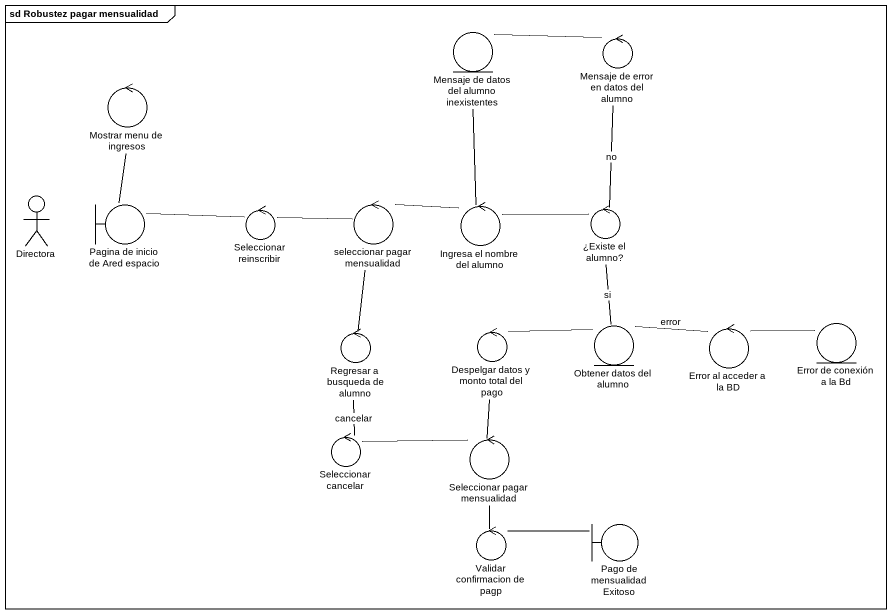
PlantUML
@startuml
mainframe sd Robustez pagar mensualidad
entity "Mensaje de datos del alumno inexistentes" as Mensaje_de_datos_del_alumno
control "Mensaje de error en datos del alumno" as Mensaje_de_error_en_datos
control "Mostrar menu de ingresos" as Mostrar_menu_de_ingresos
actor Directora
boundary "Pagina de inicio de Ared espacio" as Pagina_de_inicio_de_Ared
control "Seleccionar reinscribir" as Seleccionar_reinscribir
control "seleccionar pagar mensualidad" as seleccionar_pagar
control "Ingresa el nombre del alumno" as Ingresa_el_nombre_del_alumno
control "¿Existe el alumno?" as Existe_el_alumno
control "Regresar a busqueda de alumno" as Regresar_a_busqueda_de
control "Despelgar datos y monto total del pago" as Despelgar_datos_y_monto
entity "Obtener datos del alumno" as Obtener_datos_del_alumno
control "Error al acceder a la BD" as Error_al_acceder_a_la_BD
entity "Error de conexión a la Bd" as Error_de_conexión_a_la_Bd
control "Seleccionar cancelar" as Seleccionar_cancelar
control "Seleccionar pagar mensualidad" as Seleccionar_pagar
control "Validar confirmacion de pagp" as Validar_confirmacion_de_pagp
boundary "Pago de mensualidad Exitoso" as Pago_de_mensualidad_Exitoso
Mensaje_de_datos_del_alumno -- Ingresa_el_nombre_del_alumno
Mensaje_de_error_en_datos -left- Mensaje_de_datos_del_alumno
Mostrar_menu_de_ingresos -- Pagina_de_inicio_de_Ared
Pagina_de_inicio_de_Ared -right- Seleccionar_reinscribir
Seleccionar_reinscribir -right- seleccionar_pagar
seleccionar_pagar -right- Ingresa_el_nombre_del_alumno
Ingresa_el_nombre_del_alumno -right- Existe_el_alumno
Existe_el_alumno -up- Mensaje_de_error_en_datos : no
Existe_el_alumno -- Obtener_datos_del_alumno : si
Regresar_a_busqueda_de -up- seleccionar_pagar
Despelgar_datos_y_monto -- Seleccionar_pagar
Obtener_datos_del_alumno -left- Despelgar_datos_y_monto
Obtener_datos_del_alumno -right- Error_al_acceder_a_la_BD : error
Error_al_acceder_a_la_BD -right- Error_de_conexión_a_la_Bd
Seleccionar_cancelar -up- Regresar_a_busqueda_de : cancelar
Seleccionar_pagar -left- Seleccionar_cancelar
Seleccionar_pagar -- Validar_confirmacion_de_pagp
Validar_confirmacion_de_pagp -right- Pago_de_mensualidad_Exitoso
@enduml
